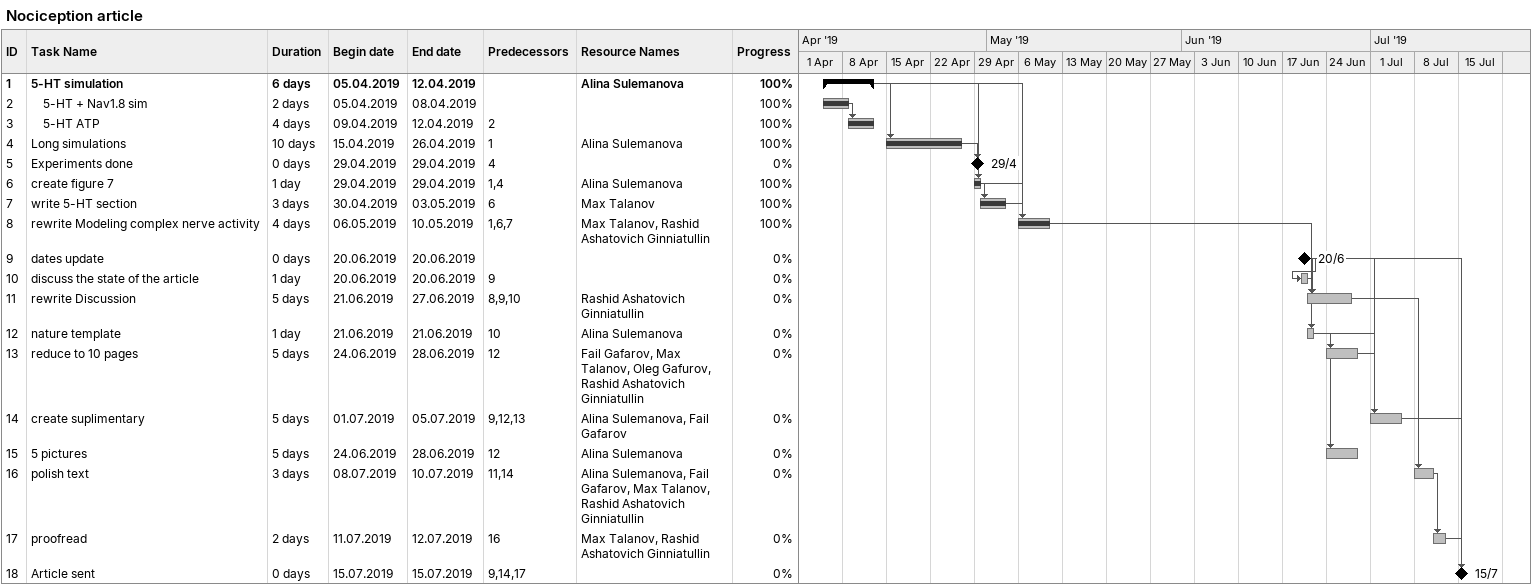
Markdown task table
Nociception article

| ID | Level | Task | Duration | Start | Finish | Predecessors | Resources | % complete |
|---|---|---|---|---|---|---|---|---|
| 1 | 1 | **5-HT simulation** | 6d | 2019-04-05 | 2019-04-12 |  | Alina Sulemanova | 100 |
| 2 | 2 | 5-HT + Nav1.8 sim | 2d | 2019-04-05 | 2019-04-08 |  |  | 100 |
| 3 | 2 | 5-HT ATP | 4d | 2019-04-09 | 2019-04-12 | 2 |  | 100 |
| 4 | 1 | Long simulations | 10d | 2019-04-15 | 2019-04-26 | 1 | Alina Sulemanova | 100 |
| 5 | 1 | Experiments done | 0d | 2019-04-29 | 2019-04-29 | 4 |  | 0 |
| 6 | 1 | create figure 7 | 1d | 2019-04-29 | 2019-04-29 | 1, 4 | Alina Sulemanova | 100 |
| 7 | 1 | write 5-HT section | 3d | 2019-04-30 | 2019-05-03 | 6 | Max Talanov | 100 |
| 8 | 1 | rewrite Modeling complex nerve activity | 4d | 2019-05-06 | 2019-05-10 | 1, 6, 7 | Max Talanov, Rashid Ashatovich Ginniatullin | 100 |
| 9 | 1 | dates update | 0d | 2019-06-20 | 2019-06-20 |  |  | 0 |
| 10 | 1 | discuss the state of the article | 1d | 2019-06-20 | 2019-06-20 | 9 |  | 0 |
| 11 | 1 | rewrite Discussion | 5d | 2019-06-21 | 2019-06-27 | 8, 9, 10 | Rashid Ashatovich Ginniatullin | 0 |
| 12 | 1 | nature template | 1d | 2019-06-21 | 2019-06-21 | 10 | Alina Sulemanova | 0 |
| 13 | 1 | reduce to 10 pages | 5d | 2019-06-24 | 2019-06-28 | 12 | Fail Gafarov, Max Talanov, Oleg Gafurov, Rashid Ashatovich Ginniatullin | 0 |
| 14 | 1 | create suplimentary | 5d | 2019-07-01 | 2019-07-05 | 9, 12, 13 | Alina Sulemanova, Fail Gafarov | 0 |
| 15 | 1 | 5 pictures | 5d | 2019-06-24 | 2019-06-28 | 12 | Alina Sulemanova | 0 |
| 16 | 1 | polish text | 3d | 2019-07-08 | 2019-07-10 | 11, 14 | Alina Sulemanova, Fail Gafarov, Max Talanov, Rashid Ashatovich Ginniatullin | 0 |
| 17 | 1 | proofread | 2d | 2019-07-11 | 2019-07-12 | 16 | Max Talanov, Rashid Ashatovich Ginniatullin | 0 |
| 18 | 1 | Article sent | 0d | 2019-07-15 | 2019-07-15 | 9, 14, 17 |  | 0 |
